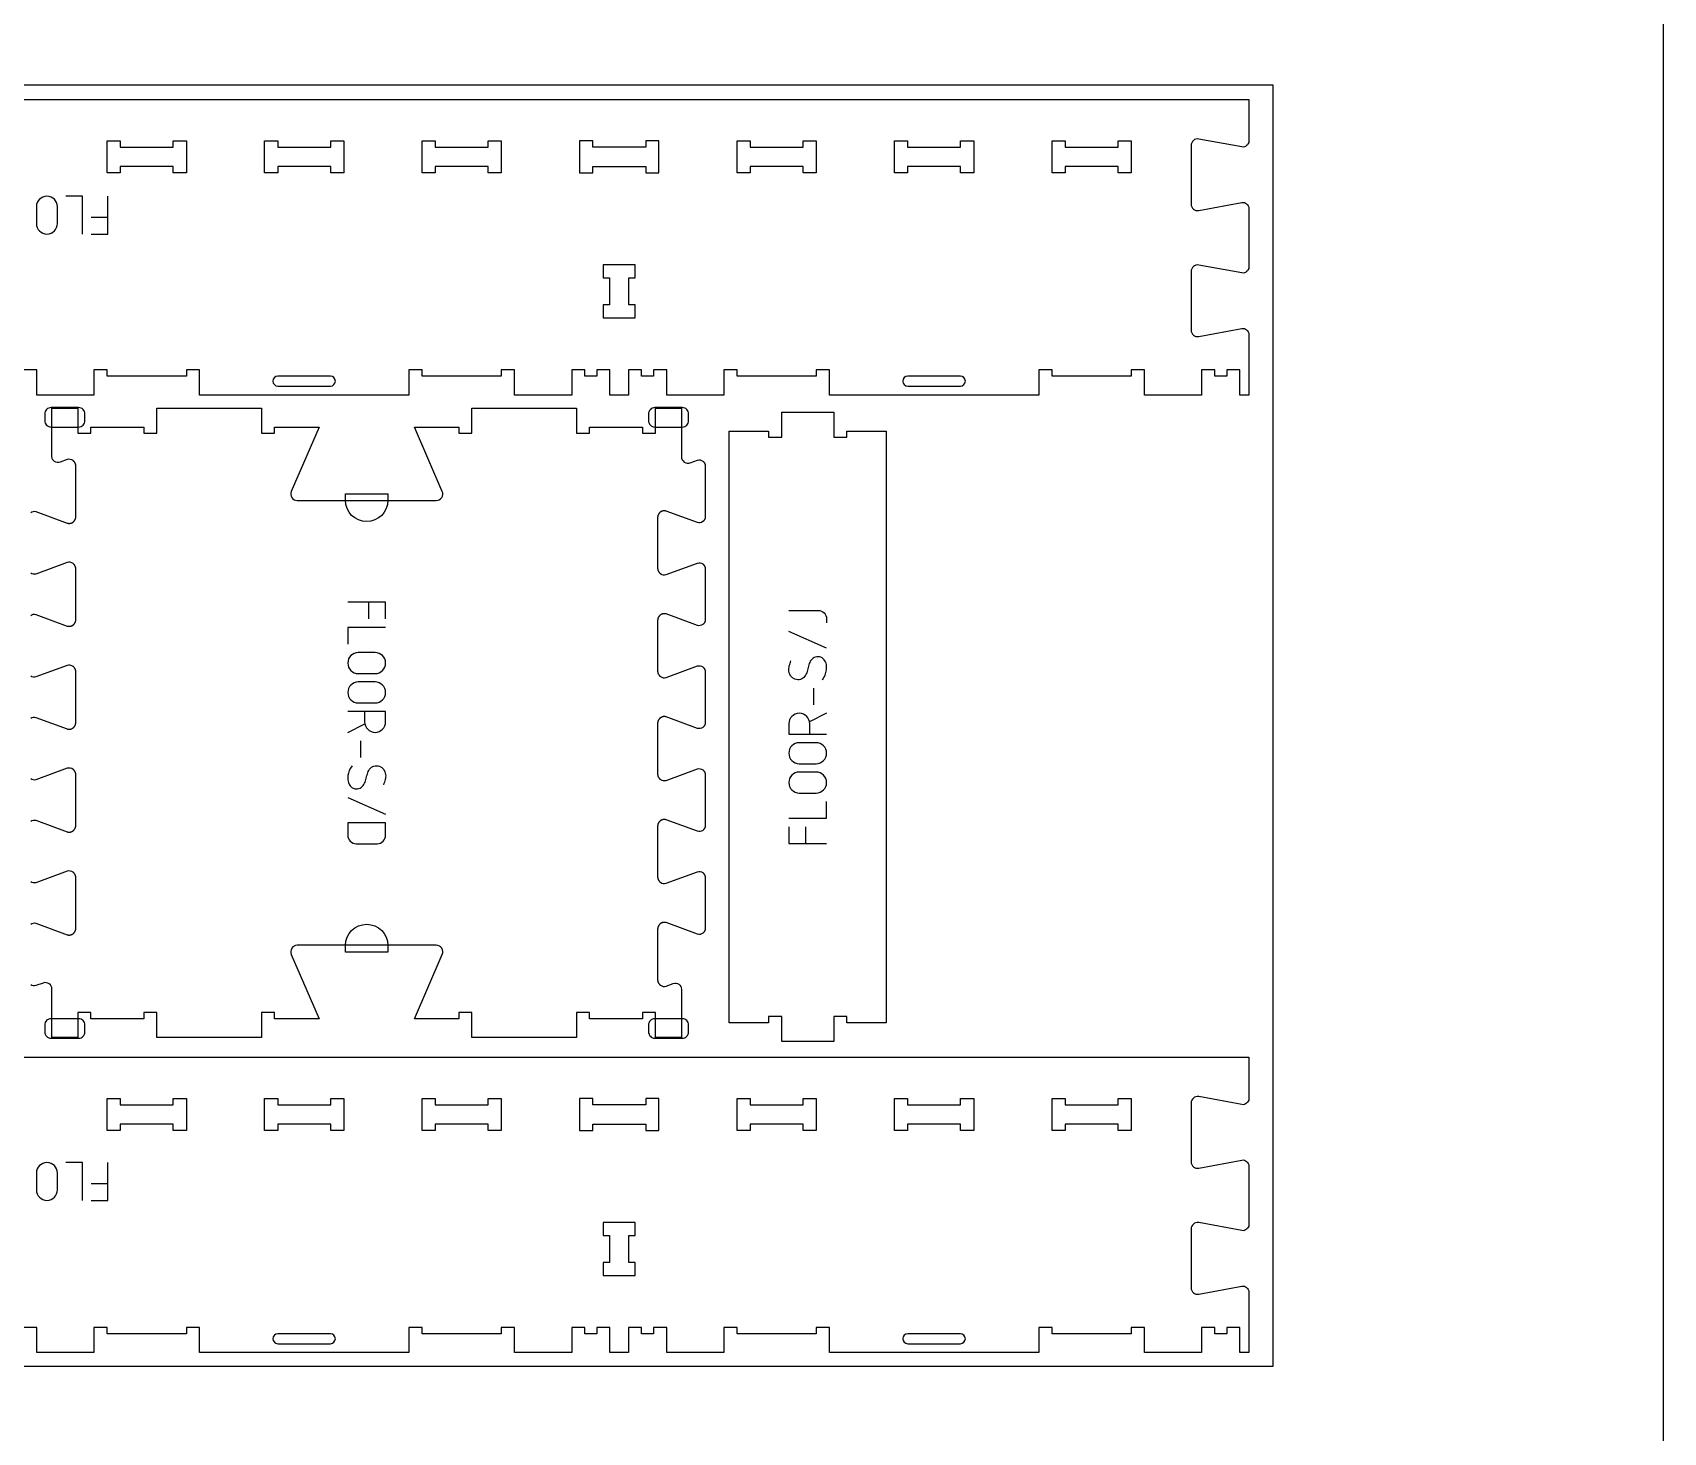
# Model space of a CAD drawing. Extents: x 0 to 12757, y 0 to 30003.
# Drawn here: x 1630 to 3183, y 9293 to 10626 of the extents above; entities that cross this region are included whole.
import ezdxf

# ---------------------------------------------------------------- set-up
doc = ezdxf.new("R2010")
doc.units = 0
for name, color, linetype in [('0_SHEET_SPRUCEPLY_2440X122', 1, 'CONTINUOUS'), ('1_ANYTOOL_1MMDEEP_LABELS_S', 2, 'CONTINUOUS'), ('3_ANYTOOL_CUTTHROUGH_INSID', 4, 'CONTINUOUS'), ('4_ANYTOOL_CUTTHROUGH_OUTSI', 5, 'CONTINUOUS'), ('5_ANYTOOL_HALF_MILL_9MM_IN', 70, 'CONTINUOUS'), ('DONOTCUT', 7, 'CONTINUOUS')]:
    doc.layers.add(name, color=color, linetype=linetype)

msp = doc.modelspace()

# ---------------------------------------------------------------- linework, layer by layer
at = {"layer": '0_SHEET_SPRUCEPLY_2440X122'}
msp.add_lwpolyline([(371.7, 10575.6), (371.7, 9355.6), (2811.7, 9355.6), (2811.7, 10575.6)], close=True, dxfattribs=at)
at = {"layer": '1_ANYTOOL_1MMDEEP_LABELS_S', "color": 2}
for points in [[(1653.8, 10459.8, 1), (1633.8, 10459.8), (1633.8, 10443.8, 1), (1653.8, 10443.8)], [(1940.4, 10035.2, 1), (1940.4, 10015.2), (1956.4, 10015.2, 1), (1956.4, 10035.2)], [(1940.4, 10007.2, 1), (1940.4, 9987.2), (1956.4, 9987.2, 1), (1956.4, 10007.2)], [(2376.4, 9929.4, 1), (2376.4, 9949.4), (2360.4, 9949.4, 1), (2360.4, 9929.4)], [(2376.4, 9901.4, 1), (2376.4, 9921.4), (2360.4, 9921.4, 1), (2360.4, 9901.4)], [(1966.4, 9861.2), (1966.4, 9873.2), (1930.4, 9873.2), (1930.4, 9861.2, 0.414214), (1938.4, 9853.2), (1958.4, 9853.2, 0.414214)], [(1653.8, 9539.5, 1), (1633.8, 9539.5), (1633.8, 9523.5, 1), (1653.8, 9523.5)]]:
    msp.add_lwpolyline(points, format="xyb", close=True, dxfattribs=at)
for points in [[(1677.8, 10433.8), (1677.8, 10469.8), (1661.8, 10469.8)], [(1685.8, 10433.8), (1701.8, 10433.8), (1701.8, 10469.8)], [(1685.8, 10449.8), (1701.8, 10449.8)], [(1966.4, 10067.2), (1966.4, 10083.2), (1930.4, 10083.2)], [(1950.4, 10067.2), (1950.4, 10083.2)], [(1966.4, 10059.2), (1930.4, 10059.2), (1930.4, 10043.2)], [(2386.4, 10039.4), (2350.4, 10055.4)], [(2374.4, 9985.4), (2374.4, 10001.4)], [(2386.4, 9977.4), (2370.2, 9969.3)], [(1930.4, 9959.2), (1946.5, 9967.3)], [(1942.4, 9951.2), (1942.4, 9935.2)], [(1930.4, 9897.2), (1966.4, 9881.2)], [(2350.4, 9877.4), (2386.4, 9877.4), (2386.4, 9893.4)], [(2350.4, 9869.4), (2350.4, 9853.4), (2386.4, 9853.4)], [(2366.4, 9869.4), (2366.4, 9853.4)], [(1677.8, 9513.5), (1677.8, 9549.5), (1661.8, 9549.5)], [(1685.8, 9513.5), (1701.8, 9513.5), (1701.8, 9549.5)], [(1685.8, 9529.5), (1701.8, 9529.5)]]:
    msp.add_lwpolyline(points, dxfattribs=at)
for points in [[(2350.4, 10075.4), (2378.4, 10075.4, -0.414214), (2386.4, 10067.4), (2386.4, 10063.4)], [(2382.4, 10009.4, 0.136555), (2386.3, 10018.7, 0.071716), (2386.2, 10023.8, 0.133522), (2384.1, 10028.4, 0.344001), (2374.7, 10030.5, 0.153745), (2370.9, 10027, 0.071568), (2369.1, 10022.3, -0.00912), (2367.8, 10017.2, -0.090615), (2365.7, 10012.6, -0.340346), (2356.3, 10009.8, -0.284273), (2350.4, 10017.5, -0.092596), (2350.9, 10022.5, -0.017533), (2352.4, 10027.4)], [(1946.4, 9979.2), (1946.4, 9969.2, 1), (1966.4, 9969.2), (1966.4, 9979.2), (1930.4, 9979.2)], [(2370.4, 9957.4), (2370.4, 9967.4, 1), (2350.4, 9967.4), (2350.4, 9957.4), (2386.4, 9957.4)], [(1934.4, 9927.2, 0.136555), (1930.5, 9918, 0.071716), (1930.6, 9912.8, 0.133522), (1932.7, 9908.2, 0.344001), (1942.1, 9906.2, 0.153745), (1945.8, 9909.6, 0.071568), (1947.7, 9914.4, -0.00912), (1949, 9919.5, -0.090615), (1951.1, 9924.1, -0.340346), (1960.5, 9926.9, -0.284273), (1966.4, 9919.2, -0.092596), (1965.9, 9914.2, -0.017533), (1964.4, 9909.2)]]:
    msp.add_lwpolyline(points, format="xyb", dxfattribs=at)
at = {"layer": '3_ANYTOOL_CUTTHROUGH_INSID', "color": 4}
for points in [[(1713.6, 10522.5), (1713.6, 10516.5), (1764.1, 10516.5), (1764.1, 10522.5), (1776.6, 10522.5), (1776.6, 10492), (1764.1, 10492), (1764.1, 10498), (1713.6, 10498), (1713.6, 10492), (1701.1, 10492), (1701.1, 10522.5)], [(1914.1, 10498), (1863.6, 10498), (1863.6, 10492), (1851.1, 10492), (1851.1, 10522.5), (1863.6, 10522.5), (1863.6, 10516.5), (1914.1, 10516.5), (1914.1, 10522.5), (1926.6, 10522.5), (1926.6, 10492), (1914.1, 10492)], [(2013.6, 10498), (2013.6, 10492), (2001.1, 10492), (2001.1, 10522.5), (2013.6, 10522.5), (2013.6, 10516.5), (2064.1, 10516.5), (2064.1, 10522.5), (2076.6, 10522.5), (2076.6, 10492), (2064.1, 10492), (2064.1, 10498)], [(2163.6, 10498), (2214.1, 10498), (2214.1, 10492), (2226.6, 10492), (2226.6, 10522.5), (2214.1, 10522.5), (2214.1, 10516.5), (2163.6, 10516.5), (2163.6, 10522.5), (2151.1, 10522.5), (2151.1, 10492), (2163.6, 10492)], [(2364.1, 10516.5), (2364.1, 10522.5), (2376.6, 10522.5), (2376.6, 10492), (2364.1, 10492), (2364.1, 10498), (2313.6, 10498), (2313.6, 10492), (2301.1, 10492), (2301.1, 10522.5), (2313.6, 10522.5), (2313.6, 10516.5)], [(2514.1, 10498), (2463.6, 10498), (2463.6, 10492), (2451.1, 10492), (2451.1, 10522.5), (2463.6, 10522.5), (2463.6, 10516.5), (2514.1, 10516.5), (2514.1, 10522.5), (2526.6, 10522.5), (2526.6, 10492), (2514.1, 10492)], [(2613.6, 10498), (2613.6, 10492), (2601.1, 10492), (2601.1, 10522.5), (2613.6, 10522.5), (2613.6, 10516.5), (2664.1, 10516.5), (2664.1, 10522.5), (2676.6, 10522.5), (2676.6, 10492), (2664.1, 10492), (2664.1, 10498)], [(2204.1, 10404.5), (2173.6, 10404.5), (2173.6, 10392), (2179.6, 10392), (2179.6, 10366.5), (2173.6, 10366.5), (2173.6, 10354), (2204.1, 10354), (2204.1, 10366.5), (2198.1, 10366.5), (2198.1, 10392), (2204.1, 10392)], [(1713.6, 9610.5), (1713.6, 9604.5), (1764.1, 9604.5), (1764.1, 9610.5), (1776.6, 9610.5), (1776.6, 9580), (1764.1, 9580), (1764.1, 9586), (1713.6, 9586), (1713.6, 9580), (1701.1, 9580), (1701.1, 9610.5)], [(1914.1, 9586), (1863.6, 9586), (1863.6, 9580), (1851.1, 9580), (1851.1, 9610.5), (1863.6, 9610.5), (1863.6, 9604.5), (1914.1, 9604.5), (1914.1, 9610.5), (1926.6, 9610.5), (1926.6, 9580), (1914.1, 9580)], [(2013.6, 9586), (2013.6, 9580), (2001.1, 9580), (2001.1, 9610.5), (2013.6, 9610.5), (2013.6, 9604.5), (2064.1, 9604.5), (2064.1, 9610.5), (2076.6, 9610.5), (2076.6, 9580), (2064.1, 9580), (2064.1, 9586)], [(2163.6, 9586), (2214.1, 9586), (2214.1, 9580), (2226.6, 9580), (2226.6, 9610.5), (2214.1, 9610.5), (2214.1, 9604.5), (2163.6, 9604.5), (2163.6, 9610.5), (2151.1, 9610.5), (2151.1, 9580), (2163.6, 9580)], [(2364.1, 9604.5), (2364.1, 9610.5), (2376.6, 9610.5), (2376.6, 9580), (2364.1, 9580), (2364.1, 9586), (2313.6, 9586), (2313.6, 9580), (2301.1, 9580), (2301.1, 9610.5), (2313.6, 9610.5), (2313.6, 9604.5)], [(2514.1, 9586), (2463.6, 9586), (2463.6, 9580), (2451.1, 9580), (2451.1, 9610.5), (2463.6, 9610.5), (2463.6, 9604.5), (2514.1, 9604.5), (2514.1, 9610.5), (2526.6, 9610.5), (2526.6, 9580), (2514.1, 9580)], [(2613.6, 9586), (2613.6, 9580), (2601.1, 9580), (2601.1, 9610.5), (2613.6, 9610.5), (2613.6, 9604.5), (2664.1, 9604.5), (2664.1, 9610.5), (2676.6, 9610.5), (2676.6, 9580), (2664.1, 9580), (2664.1, 9586)], [(2204.1, 9492.5), (2173.6, 9492.5), (2173.6, 9480), (2179.6, 9480), (2179.6, 9454.5), (2173.6, 9454.5), (2173.6, 9442), (2204.1, 9442), (2204.1, 9454.5), (2198.1, 9454.5), (2198.1, 9480), (2204.1, 9480)]]:
    msp.add_lwpolyline(points, close=True, dxfattribs=at)
for points in [[(1863.8, 10289), (1913.8, 10289, 1), (1913.8, 10298.5), (1863.8, 10298.5, 1)], [(2463.8, 10289), (2513.8, 10289, 1), (2513.8, 10298.5), (2463.8, 10298.5, 1)], [(1863.8, 9377), (1913.8, 9377, 1), (1913.8, 9386.5), (1863.8, 9386.5, 1)], [(2463.8, 9377), (2513.8, 9377, 1), (2513.8, 9386.5), (2463.8, 9386.5, 1)]]:
    msp.add_lwpolyline(points, format="xyb", close=True, dxfattribs=at)
at = {"layer": '4_ANYTOOL_CUTTHROUGH_OUTSI', "color": 5}
for points in [[(389.1, 10562), (2788.6, 10562), (2788.6, 10522.3), (2788.6, 10522.3, -0.220464), (2786.5, 10518, -0.220352), (2781.9, 10516.7), (2740.8, 10524.3), (2740.8, 10524.3), (2740.8, 10524.3, 0.463455), (2733.6, 10518.2), (2733.6, 10462.3, 0.463455), (2740.8, 10456.2), (2740.8, 10456.2), (2740.8, 10456.2), (2781.9, 10463.9), (2781.9, 10463.9, -0.220352), (2786.5, 10462.6, -0.220464), (2788.6, 10458.2), (2788.6, 10402.3, -0.220464), (2786.5, 10398, -0.220352), (2781.9, 10396.7), (2740.8, 10404.3), (2740.8, 10404.3), (2740.8, 10404.3, 0.463455), (2733.6, 10398.2), (2733.6, 10342.3, 0.463455), (2740.8, 10336.2), (2740.8, 10336.2), (2740.8, 10336.2), (2781.9, 10343.9), (2781.9, 10343.9, -0.220352), (2786.5, 10342.6, -0.220464), (2788.6, 10338.2), (2788.6, 10280.5), (2780.1, 10280.5), (2780.1, 10304.5), (2767.6, 10304.5), (2767.6, 10298.5), (2756.1, 10298.5), (2756.1, 10304.5), (2743.6, 10304.5), (2743.6, 10280.5), (2689.1, 10280.5), (2689.1, 10304.5), (2676.6, 10304.5), (2676.6, 10298.5), (2601.1, 10298.5), (2601.1, 10298.5), (2601.1, 10304.5), (2588.6, 10304.5), (2588.6, 10280.5), (2389.1, 10280.5), (2389.1, 10304.5), (2376.6, 10304.5), (2376.6, 10298.5), (2301.1, 10298.5), (2301.1, 10304.5), (2288.6, 10304.5), (2288.6, 10280.5), (2234.1, 10280.5), (2234.1, 10304.5), (2221.6, 10304.5), (2221.6, 10298.5), (2210.1, 10298.5), (2210.1, 10304.5), (2197.6, 10304.5), (2197.6, 10280.5), (2180.1, 10280.5), (2180.1, 10304.5), (2167.6, 10304.5), (2167.6, 10298.5), (2156.1, 10298.5), (2156.1, 10304.5), (2143.6, 10304.5), (2143.6, 10280.5), (2089.1, 10280.5), (2089.1, 10304.5), (2076.6, 10304.5), (2076.6, 10298.5), (2001.1, 10298.5), (2001.1, 10304.5), (1988.6, 10304.5), (1988.6, 10280.5), (1789.1, 10280.5), (1789.1, 10304.5), (1776.6, 10304.5), (1776.6, 10298.5), (1701.1, 10298.5), (1701.1, 10304.5), (1688.6, 10304.5), (1688.6, 10280.5), (1634.1, 10280.5), (1634.1, 10304.5), (1621.6, 10304.5)], [(1628.4, 10168.6, -0.236725), (1633.4, 10169.5), (1663.2, 10158.5), (1663.2, 10158.5), (1663.2, 10158.5), (1663.4, 10158.4), (1663.6, 10158.4), (1663.7, 10158.3), (1663.9, 10158.3), (1664.1, 10158.3), (1664.3, 10158.3), (1664.4, 10158.2), (1664.6, 10158.2), (1664.8, 10158.2), (1665, 10158.2), (1665.2, 10158.2), (1665.4, 10158.2), (1665.5, 10158.2), (1665.7, 10158.3), (1665.9, 10158.3), (1666.1, 10158.3), (1666.3, 10158.3), (1666.5, 10158.4), (1666.6, 10158.4), (1666.8, 10158.5), (1667, 10158.5), (1667.2, 10158.6), (1667.3, 10158.7), (1667.5, 10158.7), (1667.7, 10158.8), (1667.8, 10158.9), (1668, 10159), (1668.1, 10159.1), (1668.3, 10159.2), (1668.5, 10159.2), (1668.6, 10159.3), (1668.7, 10159.4), (1668.9, 10159.6), (1669, 10159.7), (1669.2, 10159.8), (1669.3, 10159.9), (1669.4, 10160), (1669.5, 10160.2), (1669.7, 10160.3), (1669.8, 10160.4), (1669.9, 10160.6), (1670, 10160.7), (1670.1, 10160.9), (1670.2, 10161), (1670.3, 10161.2), (1670.4, 10161.3), (1670.5, 10161.5), (1670.6, 10161.7), (1670.7, 10161.8), (1670.7, 10162), (1670.8, 10162.2), (1670.9, 10162.3), (1670.9, 10162.5), (1671, 10162.7), (1671.1, 10162.9), (1671.1, 10163), (1671.1, 10163.2), (1671.2, 10163.4), (1671.2, 10163.6), (1671.2, 10163.8), (1671.2, 10163.9), (1671.2, 10164.1), (1671.3, 10164.3), (1671.3, 10164.5), (1671.3, 10213), (1671.3, 10213.1), (1671.2, 10213.3), (1671.2, 10213.5), (1671.2, 10213.7), (1671.2, 10213.9), (1671.2, 10214), (1671.1, 10214.2), (1671.1, 10214.4), (1671.1, 10214.6), (1671, 10214.7), (1670.9, 10214.9), (1670.9, 10215.1), (1670.8, 10215.3), (1670.7, 10215.4), (1670.7, 10215.6), (1670.6, 10215.8), (1670.5, 10215.9), (1670.4, 10216.1), (1670.3, 10216.3), (1670.2, 10216.4), (1670.1, 10216.6), (1670, 10216.7), (1669.9, 10216.9), (1669.8, 10217), (1669.7, 10217.1), (1669.5, 10217.3), (1669.4, 10217.4), (1669.3, 10217.5), (1669.2, 10217.6), (1669, 10217.8), (1668.9, 10217.9), (1668.7, 10218, 0.237079), (1663.2, 10219), (1663.2, 10219), (1656.4, 10216.4), (1656.4, 10216.4, -0.522087), (1648.6, 10221.8), (1648.6, 10268), (1673.1, 10268), (1673.1, 10244), (1685.6, 10244), (1685.6, 10250), (1736.1, 10250), (1736.1, 10244), (1748.6, 10244), (1748.6, 10268), (1848.1, 10268), (1848.1, 10244), (1860.6, 10244), (1860.6, 10250), (1903, 10250), (1876.5, 10188.7), (1876.5, 10188.7, 0.539734), (1882.2, 10180), (2014.6, 10180, 0.539734), (2020.3, 10188.7), (1993.8, 10250), (2036.1, 10250), (2036.1, 10244), (2048.6, 10244), (2048.6, 10268), (2148.1, 10268), (2148.1, 10244), (2160.6, 10244), (2160.6, 10250), (2211.1, 10250), (2211.1, 10244), (2223.6, 10244), (2223.6, 10268), (2248.1, 10268), (2248.1, 10221.8), (2248.1, 10221.8, 0.522088), (2256.6, 10216), (2263.4, 10218.5, -0.236725), (2268.4, 10217.6), (2268.6, 10217.5), (2268.7, 10217.4), (2268.8, 10217.3), (2268.9, 10217.2), (2269.1, 10217), (2269.2, 10216.9), (2269.3, 10216.8), (2269.4, 10216.7), (2269.5, 10216.6), (2269.6, 10216.4), (2269.7, 10216.3), (2269.8, 10216.1), (2269.9, 10216), (2270, 10215.9), (2270.1, 10215.7), (2270.1, 10215.6), (2270.2, 10215.4), (2270.3, 10215.2), (2270.4, 10215.1), (2270.4, 10214.9), (2270.5, 10214.8), (2270.5, 10214.6), (2270.6, 10214.4), (2270.6, 10214.3), (2270.6, 10214.1), (2270.7, 10214), (2270.7, 10213.8), (2270.7, 10213.6), (2270.7, 10213.5), (2270.7, 10213.3), (2270.8, 10213.1), (2270.8, 10213), (2270.8, 10164.5), (2270.8, 10164.3), (2270.7, 10164.1), (2270.7, 10164), (2270.7, 10163.8), (2270.7, 10163.6), (2270.7, 10163.5), (2270.6, 10163.3), (2270.6, 10163.2), (2270.6, 10163), (2270.5, 10162.8), (2270.5, 10162.7), (2270.4, 10162.5), (2270.4, 10162.3), (2270.3, 10162.2), (2270.2, 10162), (2270.1, 10161.9), (2270.1, 10161.7), (2270, 10161.6), (2269.9, 10161.4), (2269.8, 10161.3), (2269.7, 10161.2), (2269.6, 10161), (2269.5, 10160.9), (2269.4, 10160.8), (2269.3, 10160.6), (2269.2, 10160.5), (2269.1, 10160.4), (2268.9, 10160.3), (2268.8, 10160.2), (2268.7, 10160.1), (2268.6, 10159.9), (2268.4, 10159.9, -0.236725), (2263.4, 10159), (2233.6, 10170), (2233.6, 10170), (2233.6, 10170), (2233.4, 10170), (2233.2, 10170), (2233.1, 10170.1), (2232.9, 10170.1), (2232.7, 10170.2), (2232.5, 10170.2), (2232.4, 10170.2), (2232.2, 10170.2), (2232, 10170.2), (2231.8, 10170.2), (2231.6, 10170.2), (2231.4, 10170.2), (2231.3, 10170.2), (2231.1, 10170.2), (2230.9, 10170.2), (2230.7, 10170.1), (2230.5, 10170.1), (2230.3, 10170.1), (2230.2, 10170), (2230, 10170), (2229.8, 10169.9), (2229.6, 10169.8), (2229.5, 10169.8), (2229.3, 10169.7), (2229.1, 10169.6), (2229, 10169.5), (2228.8, 10169.5), (2228.6, 10169.4), (2228.5, 10169.3), (2228.3, 10169.2), (2228.2, 10169.1), (2228.1, 10169), (2227.9, 10168.9), (2227.8, 10168.8), (2227.6, 10168.6), (2227.5, 10168.5), (2227.4, 10168.4), (2227.3, 10168.3), (2227.1, 10168.1), (2227, 10168), (2226.9, 10167.9), (2226.8, 10167.7), (2226.7, 10167.6), (2226.6, 10167.4), (2226.5, 10167.3), (2226.4, 10167.1), (2226.3, 10166.9), (2226.2, 10166.8), (2226.1, 10166.6), (2226, 10166.4), (2226, 10166.3), (2225.9, 10166.1), (2225.8, 10165.9), (2225.8, 10165.7), (2225.7, 10165.6), (2225.7, 10165.4), (2225.7, 10165.2), (2225.6, 10165), (2225.6, 10164.9), (2225.6, 10164.7), (2225.6, 10164.5), (2225.5, 10164.3), (2225.5, 10164.1), (2225.5, 10164), (2225.5, 10115.5), (2225.5, 10115.3), (2225.5, 10115.1), (2225.6, 10114.9), (2225.6, 10114.8), (2225.6, 10114.6), (2225.6, 10114.4), (2225.7, 10114.2), (2225.7, 10114), (2225.7, 10113.9), (2225.8, 10113.7), (2225.8, 10113.5), (2225.9, 10113.3), (2226, 10113.2), (2226, 10113), (2226.1, 10112.8), (2226.2, 10112.7), (2226.3, 10112.5), (2226.4, 10112.3), (2226.5, 10112.2), (2226.6, 10112), (2226.7, 10111.9), (2226.8, 10111.7), (2226.9, 10111.6), (2227, 10111.4), (2227.1, 10111.3), (2227.3, 10111.2), (2227.4, 10111), (2227.5, 10110.9), (2227.6, 10110.8), (2227.8, 10110.7), (2227.9, 10110.6), (2228.1, 10110.4, 0.237079), (2233.6, 10109.5), (2233.6, 10109.5), (2263.4, 10120.5), (2263.4, 10120.5, -0.236725), (2268.4, 10119.6), (2268.6, 10119.5), (2268.7, 10119.4), (2268.8, 10119.3), (2268.9, 10119.2), (2269.1, 10119), (2269.2, 10118.9), (2269.3, 10118.8), (2269.4, 10118.7), (2269.5, 10118.6), (2269.6, 10118.4), (2269.7, 10118.3), (2269.8, 10118.1), (2269.9, 10118), (2270, 10117.9), (2270.1, 10117.7), (2270.1, 10117.6), (2270.2, 10117.4), (2270.3, 10117.2), (2270.4, 10117.1), (2270.4, 10116.9), (2270.5, 10116.8), (2270.5, 10116.6), (2270.6, 10116.4), (2270.6, 10116.3), (2270.6, 10116.1), (2270.7, 10116), (2270.7, 10115.8), (2270.7, 10115.6), (2270.7, 10115.5), (2270.7, 10115.3), (2270.8, 10115.1), (2270.8, 10115), (2270.8, 10066.5), (2270.8, 10066.3), (2270.7, 10066.1), (2270.7, 10066), (2270.7, 10065.8), (2270.7, 10065.6), (2270.7, 10065.5), (2270.6, 10065.3), (2270.6, 10065.2), (2270.6, 10065), (2270.5, 10064.8), (2270.5, 10064.7), (2270.4, 10064.5), (2270.4, 10064.3), (2270.3, 10064.2), (2270.2, 10064), (2270.1, 10063.9), (2270.1, 10063.7), (2270, 10063.6), (2269.9, 10063.4), (2269.8, 10063.3), (2269.7, 10063.2), (2269.6, 10063), (2269.5, 10062.9), (2269.4, 10062.8), (2269.3, 10062.6), (2269.2, 10062.5), (2269.1, 10062.4), (2268.9, 10062.3), (2268.8, 10062.2), (2268.7, 10062.1), (2268.6, 10061.9), (2268.4, 10061.9, -0.236725), (2263.4, 10061), (2233.6, 10072), (2233.6, 10072), (2233.6, 10072), (2233.4, 10072), (2233.2, 10072), (2233.1, 10072.1), (2232.9, 10072.1), (2232.7, 10072.2), (2232.5, 10072.2), (2232.4, 10072.2), (2232.2, 10072.2), (2232, 10072.2), (2231.8, 10072.2), (2231.6, 10072.2), (2231.4, 10072.2), (2231.3, 10072.2), (2231.1, 10072.2), (2230.9, 10072.2), (2230.7, 10072.1), (2230.5, 10072.1), (2230.3, 10072.1), (2230.2, 10072), (2230, 10072), (2229.8, 10071.9), (2229.6, 10071.8), (2229.5, 10071.8), (2229.3, 10071.7), (2229.1, 10071.6), (2229, 10071.5), (2228.8, 10071.5), (2228.6, 10071.4), (2228.5, 10071.3), (2228.3, 10071.2), (2228.2, 10071.1), (2228.1, 10071), (2227.9, 10070.9), (2227.8, 10070.8), (2227.6, 10070.6), (2227.5, 10070.5), (2227.4, 10070.4), (2227.3, 10070.3), (2227.1, 10070.1), (2227, 10070), (2226.9, 10069.9), (2226.8, 10069.7), (2226.7, 10069.6), (2226.6, 10069.4), (2226.5, 10069.3), (2226.4, 10069.1), (2226.3, 10068.9), (2226.2, 10068.8), (2226.1, 10068.6), (2226, 10068.4), (2226, 10068.3), (2225.9, 10068.1), (2225.8, 10067.9), (2225.8, 10067.7), (2225.7, 10067.6), (2225.7, 10067.4), (2225.7, 10067.2), (2225.6, 10067), (2225.6, 10066.9), (2225.6, 10066.7), (2225.6, 10066.5), (2225.5, 10066.3), (2225.5, 10066.1), (2225.5, 10066), (2225.5, 10017.5), (2225.5, 10017.3), (2225.5, 10017.1), (2225.6, 10016.9), (2225.6, 10016.8), (2225.6, 10016.6), (2225.6, 10016.4), (2225.7, 10016.2), (2225.7, 10016), (2225.7, 10015.9), (2225.8, 10015.7), (2225.8, 10015.5), (2225.9, 10015.3), (2226, 10015.2), (2226, 10015), (2226.1, 10014.8), (2226.2, 10014.7), (2226.3, 10014.5), (2226.4, 10014.3), (2226.5, 10014.2), (2226.6, 10014), (2226.7, 10013.9), (2226.8, 10013.7), (2226.9, 10013.6), (2227, 10013.4), (2227.1, 10013.3), (2227.3, 10013.2), (2227.4, 10013), (2227.5, 10012.9), (2227.6, 10012.8), (2227.8, 10012.7), (2227.9, 10012.6), (2228.1, 10012.4, 0.237079), (2233.6, 10011.5), (2233.6, 10011.5), (2263.4, 10022.5), (2263.4, 10022.5, -0.236725), (2268.4, 10021.6), (2268.6, 10021.5), (2268.7, 10021.4), (2268.8, 10021.3), (2268.9, 10021.2), (2269.1, 10021), (2269.2, 10020.9), (2269.3, 10020.8), (2269.4, 10020.7), (2269.5, 10020.6), (2269.6, 10020.4), (2269.7, 10020.3), (2269.8, 10020.1), (2269.9, 10020), (2270, 10019.9), (2270.1, 10019.7), (2270.1, 10019.6), (2270.2, 10019.4), (2270.3, 10019.2), (2270.4, 10019.1), (2270.4, 10018.9), (2270.5, 10018.8), (2270.5, 10018.6), (2270.6, 10018.4), (2270.6, 10018.3), (2270.6, 10018.1), (2270.7, 10018), (2270.7, 10017.8), (2270.7, 10017.6), (2270.7, 10017.5), (2270.7, 10017.3), (2270.8, 10017.1), (2270.8, 10017), (2270.8, 9968.5), (2270.8, 9968.3), (2270.7, 9968.1), (2270.7, 9968), (2270.7, 9967.8), (2270.7, 9967.6), (2270.7, 9967.5), (2270.6, 9967.3), (2270.6, 9967.2), (2270.6, 9967), (2270.5, 9966.8), (2270.5, 9966.7), (2270.4, 9966.5), (2270.4, 9966.3), (2270.3, 9966.2), (2270.2, 9966), (2270.1, 9965.9), (2270.1, 9965.7), (2270, 9965.6), (2269.9, 9965.4), (2269.8, 9965.3), (2269.7, 9965.2), (2269.6, 9965), (2269.5, 9964.9), (2269.4, 9964.8), (2269.3, 9964.6), (2269.2, 9964.5), (2269.1, 9964.4), (2268.9, 9964.3), (2268.8, 9964.2), (2268.7, 9964.1), (2268.6, 9963.9), (2268.4, 9963.9, -0.236725), (2263.4, 9963), (2233.6, 9974), (2233.6, 9974), (2233.6, 9974), (2233.4, 9974), (2233.2, 9974), (2233.1, 9974.1), (2232.9, 9974.1), (2232.7, 9974.2), (2232.5, 9974.2), (2232.4, 9974.2), (2232.2, 9974.2), (2232, 9974.2), (2231.8, 9974.2), (2231.6, 9974.2), (2231.4, 9974.2), (2231.3, 9974.2), (2231.1, 9974.2), (2230.9, 9974.2), (2230.7, 9974.1), (2230.5, 9974.1), (2230.3, 9974.1), (2230.2, 9974), (2230, 9974), (2229.8, 9973.9), (2229.6, 9973.8), (2229.5, 9973.8), (2229.3, 9973.7), (2229.1, 9973.6), (2229, 9973.5), (2228.8, 9973.5), (2228.6, 9973.4), (2228.5, 9973.3), (2228.3, 9973.2), (2228.2, 9973.1), (2228.1, 9973), (2227.9, 9972.9), (2227.8, 9972.8), (2227.6, 9972.6), (2227.5, 9972.5), (2227.4, 9972.4), (2227.3, 9972.3), (2227.1, 9972.1), (2227, 9972), (2226.9, 9971.9), (2226.8, 9971.7), (2226.7, 9971.6), (2226.6, 9971.4), (2226.5, 9971.3), (2226.4, 9971.1), (2226.3, 9970.9), (2226.2, 9970.8), (2226.1, 9970.6), (2226, 9970.4), (2226, 9970.3), (2225.9, 9970.1), (2225.8, 9969.9), (2225.8, 9969.7), (2225.7, 9969.6), (2225.7, 9969.4), (2225.7, 9969.2), (2225.6, 9969), (2225.6, 9968.9), (2225.6, 9968.7), (2225.6, 9968.5), (2225.5, 9968.3), (2225.5, 9968.1), (2225.5, 9968), (2225.5, 9919.5), (2225.5, 9919.3), (2225.5, 9919.1), (2225.6, 9918.9), (2225.6, 9918.8), (2225.6, 9918.6), (2225.6, 9918.4), (2225.7, 9918.2), (2225.7, 9918), (2225.7, 9917.9), (2225.8, 9917.7), (2225.8, 9917.5), (2225.9, 9917.3), (2226, 9917.2), (2226, 9917), (2226.1, 9916.8), (2226.2, 9916.7), (2226.3, 9916.5), (2226.4, 9916.3), (2226.5, 9916.2), (2226.6, 9916), (2226.7, 9915.9), (2226.8, 9915.7), (2226.9, 9915.6), (2227, 9915.4), (2227.1, 9915.3), (2227.3, 9915.2), (2227.4, 9915), (2227.5, 9914.9), (2227.6, 9914.8), (2227.8, 9914.7), (2227.9, 9914.6), (2228.1, 9914.4, 0.237079), (2233.6, 9913.5), (2233.6, 9913.5), (2263.4, 9924.5), (2263.4, 9924.5, -0.236725), (2268.4, 9923.6), (2268.6, 9923.5), (2268.7, 9923.4), (2268.8, 9923.3), (2268.9, 9923.2), (2269.1, 9923), (2269.2, 9922.9), (2269.3, 9922.8), (2269.4, 9922.7), (2269.5, 9922.6), (2269.6, 9922.4), (2269.7, 9922.3), (2269.8, 9922.1), (2269.9, 9922), (2270, 9921.9), (2270.1, 9921.7), (2270.1, 9921.6), (2270.2, 9921.4), (2270.3, 9921.2), (2270.4, 9921.1), (2270.4, 9920.9), (2270.5, 9920.8), (2270.5, 9920.6), (2270.6, 9920.4), (2270.6, 9920.3), (2270.6, 9920.1), (2270.7, 9920), (2270.7, 9919.8), (2270.7, 9919.6), (2270.7, 9919.5), (2270.7, 9919.3), (2270.8, 9919.1), (2270.8, 9919), (2270.8, 9870.5), (2270.8, 9870.3), (2270.7, 9870.1), (2270.7, 9870), (2270.7, 9869.8), (2270.7, 9869.6), (2270.7, 9869.5), (2270.6, 9869.3), (2270.6, 9869.2), (2270.6, 9869), (2270.5, 9868.8), (2270.5, 9868.7), (2270.4, 9868.5), (2270.4, 9868.3), (2270.3, 9868.2), (2270.2, 9868), (2270.1, 9867.9), (2270.1, 9867.7), (2270, 9867.6), (2269.9, 9867.4), (2269.8, 9867.3), (2269.7, 9867.2), (2269.6, 9867), (2269.5, 9866.9), (2269.4, 9866.8), (2269.3, 9866.6), (2269.2, 9866.5), (2269.1, 9866.4), (2268.9, 9866.3), (2268.8, 9866.2), (2268.7, 9866.1), (2268.6, 9865.9), (2268.4, 9865.9, -0.236725), (2263.4, 9865), (2233.6, 9876), (2233.6, 9876), (2233.6, 9876), (2233.4, 9876), (2233.2, 9876), (2233.1, 9876.1), (2232.9, 9876.1), (2232.7, 9876.2), (2232.5, 9876.2), (2232.4, 9876.2), (2232.2, 9876.2), (2232, 9876.2), (2231.8, 9876.2), (2231.6, 9876.2), (2231.4, 9876.2), (2231.3, 9876.2), (2231.1, 9876.2), (2230.9, 9876.2), (2230.7, 9876.1), (2230.5, 9876.1), (2230.3, 9876.1), (2230.2, 9876), (2230, 9876), (2229.8, 9875.9), (2229.6, 9875.8), (2229.5, 9875.8), (2229.3, 9875.7), (2229.1, 9875.6), (2229, 9875.5), (2228.8, 9875.5), (2228.6, 9875.4), (2228.5, 9875.3), (2228.3, 9875.2), (2228.2, 9875.1), (2228.1, 9875), (2227.9, 9874.9), (2227.8, 9874.8), (2227.6, 9874.6), (2227.5, 9874.5), (2227.4, 9874.4), (2227.3, 9874.3), (2227.1, 9874.1), (2227, 9874), (2226.9, 9873.9), (2226.8, 9873.7), (2226.7, 9873.6), (2226.6, 9873.4), (2226.5, 9873.3), (2226.4, 9873.1), (2226.3, 9872.9), (2226.2, 9872.8), (2226.1, 9872.6), (2226, 9872.4), (2226, 9872.3), (2225.9, 9872.1), (2225.8, 9871.9), (2225.8, 9871.7), (2225.7, 9871.6), (2225.7, 9871.4), (2225.7, 9871.2), (2225.6, 9871), (2225.6, 9870.9), (2225.6, 9870.7), (2225.6, 9870.5), (2225.5, 9870.3), (2225.5, 9870.1), (2225.5, 9870), (2225.5, 9821.5), (2225.5, 9821.3), (2225.5, 9821.1), (2225.6, 9820.9), (2225.6, 9820.8), (2225.6, 9820.6), (2225.6, 9820.4), (2225.7, 9820.2), (2225.7, 9820), (2225.7, 9819.9), (2225.8, 9819.7), (2225.8, 9819.5), (2225.9, 9819.3), (2226, 9819.2), (2226, 9819), (2226.1, 9818.8), (2226.2, 9818.7), (2226.3, 9818.5), (2226.4, 9818.3), (2226.5, 9818.2), (2226.6, 9818), (2226.7, 9817.9), (2226.8, 9817.7), (2226.9, 9817.6), (2227, 9817.4), (2227.1, 9817.3), (2227.3, 9817.2), (2227.4, 9817), (2227.5, 9816.9), (2227.6, 9816.8), (2227.8, 9816.7), (2227.9, 9816.6), (2228.1, 9816.4, 0.237079), (2233.6, 9815.5), (2233.6, 9815.5), (2263.4, 9826.5), (2263.4, 9826.5, -0.236725), (2268.4, 9825.6), (2268.6, 9825.5), (2268.7, 9825.4), (2268.8, 9825.3), (2268.9, 9825.2), (2269.1, 9825), (2269.2, 9824.9), (2269.3, 9824.8), (2269.4, 9824.7), (2269.5, 9824.6), (2269.6, 9824.4), (2269.7, 9824.3), (2269.8, 9824.1), (2269.9, 9824), (2270, 9823.9), (2270.1, 9823.7), (2270.1, 9823.6), (2270.2, 9823.4), (2270.3, 9823.2), (2270.4, 9823.1), (2270.4, 9822.9), (2270.5, 9822.8), (2270.5, 9822.6), (2270.6, 9822.4), (2270.6, 9822.3), (2270.6, 9822.1), (2270.7, 9822), (2270.7, 9821.8), (2270.7, 9821.6), (2270.7, 9821.5), (2270.7, 9821.3), (2270.8, 9821.1), (2270.8, 9821), (2270.8, 9772.5), (2270.8, 9772.3), (2270.7, 9772.1), (2270.7, 9772), (2270.7, 9771.8), (2270.7, 9771.6), (2270.7, 9771.5), (2270.6, 9771.3), (2270.6, 9771.2), (2270.6, 9771), (2270.5, 9770.8), (2270.5, 9770.7), (2270.4, 9770.5), (2270.4, 9770.3), (2270.3, 9770.2), (2270.2, 9770), (2270.1, 9769.9), (2270.1, 9769.7), (2270, 9769.6), (2269.9, 9769.4), (2269.8, 9769.3), (2269.7, 9769.2), (2269.6, 9769), (2269.5, 9768.9), (2269.4, 9768.8), (2269.3, 9768.6), (2269.2, 9768.5), (2269.1, 9768.4), (2268.9, 9768.3), (2268.8, 9768.2), (2268.7, 9768.1), (2268.6, 9767.9), (2268.4, 9767.9, -0.236725), (2263.4, 9767), (2233.6, 9778), (2233.6, 9778), (2233.6, 9778), (2233.4, 9778), (2233.2, 9778), (2233.1, 9778.1), (2232.9, 9778.1), (2232.7, 9778.2), (2232.5, 9778.2), (2232.4, 9778.2), (2232.2, 9778.2), (2232, 9778.2), (2231.8, 9778.2), (2231.6, 9778.2), (2231.4, 9778.2), (2231.3, 9778.2), (2231.1, 9778.2), (2230.9, 9778.2), (2230.7, 9778.1), (2230.5, 9778.1), (2230.3, 9778.1), (2230.2, 9778), (2230, 9778), (2229.8, 9777.9), (2229.6, 9777.8), (2229.5, 9777.8), (2229.3, 9777.7), (2229.1, 9777.6), (2229, 9777.5), (2228.8, 9777.5), (2228.6, 9777.4), (2228.5, 9777.3), (2228.3, 9777.2), (2228.2, 9777.1), (2228.1, 9777), (2227.9, 9776.9), (2227.8, 9776.8), (2227.6, 9776.6), (2227.5, 9776.5), (2227.4, 9776.4), (2227.3, 9776.3), (2227.1, 9776.1), (2227, 9776), (2226.9, 9775.9), (2226.8, 9775.7), (2226.7, 9775.6), (2226.6, 9775.4), (2226.5, 9775.3), (2226.4, 9775.1), (2226.3, 9774.9), (2226.2, 9774.8), (2226.1, 9774.6), (2226, 9774.4), (2226, 9774.3), (2225.9, 9774.1), (2225.8, 9773.9), (2225.8, 9773.7), (2225.7, 9773.6), (2225.7, 9773.4), (2225.7, 9773.2), (2225.6, 9773), (2225.6, 9772.9), (2225.6, 9772.7), (2225.6, 9772.5), (2225.5, 9772.3), (2225.5, 9772.1), (2225.5, 9772), (2225.5, 9723.5), (2225.5, 9723.3), (2225.5, 9723.1), (2225.6, 9722.9), (2225.6, 9722.8), (2225.6, 9722.6), (2225.6, 9722.4), (2225.7, 9722.2), (2225.7, 9722), (2225.7, 9721.9), (2225.8, 9721.7), (2225.8, 9721.5), (2225.9, 9721.3), (2226, 9721.2), (2226, 9721), (2226.1, 9720.8), (2226.2, 9720.7), (2226.3, 9720.5), (2226.4, 9720.3), (2226.5, 9720.2), (2226.6, 9720), (2226.7, 9719.9), (2226.8, 9719.7), (2226.9, 9719.6), (2227, 9719.4), (2227.1, 9719.3), (2227.3, 9719.2), (2227.4, 9719), (2227.5, 9718.9), (2227.6, 9718.8), (2227.8, 9718.7), (2227.9, 9718.6), (2228.1, 9718.4, 0.237079), (2233.6, 9717.5), (2233.6, 9717.5), (2240.4, 9720), (2240.4, 9720, -0.522087), (2248.1, 9714.6), (2248.1, 9668.5), (2223.6, 9668.5), (2223.6, 9692.5), (2211.1, 9692.5), (2211.1, 9686.5), (2160.6, 9686.5), (2160.6, 9692.5), (2148.1, 9692.5), (2148.1, 9668.5), (2048.6, 9668.5), (2048.6, 9692.5), (2036.1, 9692.5), (2036.1, 9686.5), (1993.8, 9686.5), (2020.3, 9747.7), (2020.3, 9747.7, 0.539734), (2014.6, 9756.5), (1882.2, 9756.5, 0.539734), (1876.5, 9747.7), (1903, 9686.5), (1860.6, 9686.5), (1860.6, 9692.5), (1848.1, 9692.5), (1848.1, 9668.5), (1748.6, 9668.5), (1748.6, 9692.5), (1736.1, 9692.5), (1736.1, 9686.5), (1685.6, 9686.5), (1685.6, 9692.5), (1673.1, 9692.5), (1673.1, 9668.5), (1648.6, 9668.5), (1648.6, 9714.6), (1648.6, 9714.6, 0.522088), (1640.2, 9720.5), (1633.4, 9718, -0.236725), (1628.4, 9718.9)], [(1628.4, 10070.6, -0.236725), (1633.4, 10071.5), (1663.2, 10060.5), (1663.2, 10060.5), (1663.2, 10060.5), (1663.4, 10060.4), (1663.6, 10060.4), (1663.7, 10060.3), (1663.9, 10060.3), (1664.1, 10060.3), (1664.3, 10060.3), (1664.4, 10060.2), (1664.6, 10060.2), (1664.8, 10060.2), (1665, 10060.2), (1665.2, 10060.2), (1665.4, 10060.2), (1665.5, 10060.2), (1665.7, 10060.3), (1665.9, 10060.3), (1666.1, 10060.3), (1666.3, 10060.3), (1666.5, 10060.4), (1666.6, 10060.4), (1666.8, 10060.5), (1667, 10060.5), (1667.2, 10060.6), (1667.3, 10060.7), (1667.5, 10060.7), (1667.7, 10060.8), (1667.8, 10060.9), (1668, 10061), (1668.1, 10061.1), (1668.3, 10061.2), (1668.5, 10061.2), (1668.6, 10061.3), (1668.7, 10061.4), (1668.9, 10061.6), (1669, 10061.7), (1669.2, 10061.8), (1669.3, 10061.9), (1669.4, 10062), (1669.5, 10062.2), (1669.7, 10062.3), (1669.8, 10062.4), (1669.9, 10062.6), (1670, 10062.7), (1670.1, 10062.9), (1670.2, 10063), (1670.3, 10063.2), (1670.4, 10063.3), (1670.5, 10063.5), (1670.6, 10063.7), (1670.7, 10063.8), (1670.7, 10064), (1670.8, 10064.2), (1670.9, 10064.3), (1670.9, 10064.5), (1671, 10064.7), (1671.1, 10064.9), (1671.1, 10065), (1671.1, 10065.2), (1671.2, 10065.4), (1671.2, 10065.6), (1671.2, 10065.8), (1671.2, 10065.9), (1671.2, 10066.1), (1671.3, 10066.3), (1671.3, 10066.5), (1671.3, 10115), (1671.3, 10115.1), (1671.2, 10115.3), (1671.2, 10115.5), (1671.2, 10115.7), (1671.2, 10115.9), (1671.2, 10116), (1671.1, 10116.2), (1671.1, 10116.4), (1671.1, 10116.6), (1671, 10116.7), (1670.9, 10116.9), (1670.9, 10117.1), (1670.8, 10117.3), (1670.7, 10117.4), (1670.7, 10117.6), (1670.6, 10117.8), (1670.5, 10117.9), (1670.4, 10118.1), (1670.3, 10118.3), (1670.2, 10118.4), (1670.1, 10118.6), (1670, 10118.7), (1669.9, 10118.9), (1669.8, 10119), (1669.7, 10119.1), (1669.5, 10119.3), (1669.4, 10119.4), (1669.3, 10119.5), (1669.2, 10119.6), (1669, 10119.8), (1668.9, 10119.9), (1668.7, 10120, 0.237079), (1663.2, 10121), (1663.2, 10121), (1633.4, 10110), (1633.4, 10110, -0.236725), (1628.4, 10110.9)], [(1628.4, 9972.6, -0.236725), (1633.4, 9973.5), (1663.2, 9962.5), (1663.2, 9962.5), (1663.2, 9962.5), (1663.4, 9962.4), (1663.6, 9962.4), (1663.7, 9962.3), (1663.9, 9962.3), (1664.1, 9962.3), (1664.3, 9962.3), (1664.4, 9962.2), (1664.6, 9962.2), (1664.8, 9962.2), (1665, 9962.2), (1665.2, 9962.2), (1665.4, 9962.2), (1665.5, 9962.2), (1665.7, 9962.3), (1665.9, 9962.3), (1666.1, 9962.3), (1666.3, 9962.3), (1666.5, 9962.4), (1666.6, 9962.4), (1666.8, 9962.5), (1667, 9962.5), (1667.2, 9962.6), (1667.3, 9962.7), (1667.5, 9962.7), (1667.7, 9962.8), (1667.8, 9962.9), (1668, 9963), (1668.1, 9963.1), (1668.3, 9963.2), (1668.5, 9963.2), (1668.6, 9963.3), (1668.7, 9963.4), (1668.9, 9963.6), (1669, 9963.7), (1669.2, 9963.8), (1669.3, 9963.9), (1669.4, 9964), (1669.5, 9964.2), (1669.7, 9964.3), (1669.8, 9964.4), (1669.9, 9964.6), (1670, 9964.7), (1670.1, 9964.9), (1670.2, 9965), (1670.3, 9965.2), (1670.4, 9965.3), (1670.5, 9965.5), (1670.6, 9965.7), (1670.7, 9965.8), (1670.7, 9966), (1670.8, 9966.2), (1670.9, 9966.3), (1670.9, 9966.5), (1671, 9966.7), (1671.1, 9966.9), (1671.1, 9967), (1671.1, 9967.2), (1671.2, 9967.4), (1671.2, 9967.6), (1671.2, 9967.8), (1671.2, 9967.9), (1671.2, 9968.1), (1671.3, 9968.3), (1671.3, 9968.5), (1671.3, 10017), (1671.3, 10017.1), (1671.2, 10017.3), (1671.2, 10017.5), (1671.2, 10017.7), (1671.2, 10017.9), (1671.2, 10018), (1671.1, 10018.2), (1671.1, 10018.4), (1671.1, 10018.6), (1671, 10018.7), (1670.9, 10018.9), (1670.9, 10019.1), (1670.8, 10019.3), (1670.7, 10019.4), (1670.7, 10019.6), (1670.6, 10019.8), (1670.5, 10019.9), (1670.4, 10020.1), (1670.3, 10020.3), (1670.2, 10020.4), (1670.1, 10020.6), (1670, 10020.7), (1669.9, 10020.9), (1669.8, 10021), (1669.7, 10021.1), (1669.5, 10021.3), (1669.4, 10021.4), (1669.3, 10021.5), (1669.2, 10021.6), (1669, 10021.8), (1668.9, 10021.9), (1668.7, 10022, 0.237079), (1663.2, 10023), (1663.2, 10023), (1633.4, 10012), (1633.4, 10012, -0.236725), (1628.4, 10012.9)], [(1628.4, 9874.6, -0.236725), (1633.4, 9875.5), (1663.2, 9864.5), (1663.2, 9864.5), (1663.2, 9864.5), (1663.4, 9864.4), (1663.6, 9864.4), (1663.7, 9864.3), (1663.9, 9864.3), (1664.1, 9864.3), (1664.3, 9864.3), (1664.4, 9864.2), (1664.6, 9864.2), (1664.8, 9864.2), (1665, 9864.2), (1665.2, 9864.2), (1665.4, 9864.2), (1665.5, 9864.2), (1665.7, 9864.3), (1665.9, 9864.3), (1666.1, 9864.3), (1666.3, 9864.3), (1666.5, 9864.4), (1666.6, 9864.4), (1666.8, 9864.5), (1667, 9864.5), (1667.2, 9864.6), (1667.3, 9864.7), (1667.5, 9864.7), (1667.7, 9864.8), (1667.8, 9864.9), (1668, 9865), (1668.1, 9865.1), (1668.3, 9865.2), (1668.5, 9865.2), (1668.6, 9865.3), (1668.7, 9865.4), (1668.9, 9865.6), (1669, 9865.7), (1669.2, 9865.8), (1669.3, 9865.9), (1669.4, 9866), (1669.5, 9866.2), (1669.7, 9866.3), (1669.8, 9866.4), (1669.9, 9866.6), (1670, 9866.7), (1670.1, 9866.9), (1670.2, 9867), (1670.3, 9867.2), (1670.4, 9867.3), (1670.5, 9867.5), (1670.6, 9867.7), (1670.7, 9867.8), (1670.7, 9868), (1670.8, 9868.2), (1670.9, 9868.3), (1670.9, 9868.5), (1671, 9868.7), (1671.1, 9868.9), (1671.1, 9869), (1671.1, 9869.2), (1671.2, 9869.4), (1671.2, 9869.6), (1671.2, 9869.8), (1671.2, 9869.9), (1671.2, 9870.1), (1671.3, 9870.3), (1671.3, 9870.5), (1671.3, 9919), (1671.3, 9919.1), (1671.2, 9919.3), (1671.2, 9919.5), (1671.2, 9919.7), (1671.2, 9919.9), (1671.2, 9920), (1671.1, 9920.2), (1671.1, 9920.4), (1671.1, 9920.6), (1671, 9920.7), (1670.9, 9920.9), (1670.9, 9921.1), (1670.8, 9921.3), (1670.7, 9921.4), (1670.7, 9921.6), (1670.6, 9921.8), (1670.5, 9921.9), (1670.4, 9922.1), (1670.3, 9922.3), (1670.2, 9922.4), (1670.1, 9922.6), (1670, 9922.7), (1669.9, 9922.9), (1669.8, 9923), (1669.7, 9923.1), (1669.5, 9923.3), (1669.4, 9923.4), (1669.3, 9923.5), (1669.2, 9923.6), (1669, 9923.8), (1668.9, 9923.9), (1668.7, 9924, 0.237079), (1663.2, 9925), (1663.2, 9925), (1633.4, 9914), (1633.4, 9914, -0.236725), (1628.4, 9914.9)], [(1628.4, 9776.6, -0.236725), (1633.4, 9777.5), (1663.2, 9766.5), (1663.2, 9766.5), (1663.2, 9766.5), (1663.4, 9766.4), (1663.6, 9766.4), (1663.7, 9766.3), (1663.9, 9766.3), (1664.1, 9766.3), (1664.3, 9766.3), (1664.4, 9766.2), (1664.6, 9766.2), (1664.8, 9766.2), (1665, 9766.2), (1665.2, 9766.2), (1665.4, 9766.2), (1665.5, 9766.2), (1665.7, 9766.3), (1665.9, 9766.3), (1666.1, 9766.3), (1666.3, 9766.3), (1666.5, 9766.4), (1666.6, 9766.4), (1666.8, 9766.5), (1667, 9766.5), (1667.2, 9766.6), (1667.3, 9766.7), (1667.5, 9766.7), (1667.7, 9766.8), (1667.8, 9766.9), (1668, 9767), (1668.1, 9767.1), (1668.3, 9767.2), (1668.5, 9767.2), (1668.6, 9767.3), (1668.7, 9767.4), (1668.9, 9767.6), (1669, 9767.7), (1669.2, 9767.8), (1669.3, 9767.9), (1669.4, 9768), (1669.5, 9768.2), (1669.7, 9768.3), (1669.8, 9768.4), (1669.9, 9768.6), (1670, 9768.7), (1670.1, 9768.9), (1670.2, 9769), (1670.3, 9769.2), (1670.4, 9769.3), (1670.5, 9769.5), (1670.6, 9769.7), (1670.7, 9769.8), (1670.7, 9770), (1670.8, 9770.2), (1670.9, 9770.3), (1670.9, 9770.5), (1671, 9770.7), (1671.1, 9770.9), (1671.1, 9771), (1671.1, 9771.2), (1671.2, 9771.4), (1671.2, 9771.6), (1671.2, 9771.8), (1671.2, 9771.9), (1671.2, 9772.1), (1671.3, 9772.3), (1671.3, 9772.5), (1671.3, 9821), (1671.3, 9821.1), (1671.2, 9821.3), (1671.2, 9821.5), (1671.2, 9821.7), (1671.2, 9821.9), (1671.2, 9822), (1671.1, 9822.2), (1671.1, 9822.4), (1671.1, 9822.6), (1671, 9822.7), (1670.9, 9822.9), (1670.9, 9823.1), (1670.8, 9823.3), (1670.7, 9823.4), (1670.7, 9823.6), (1670.6, 9823.8), (1670.5, 9823.9), (1670.4, 9824.1), (1670.3, 9824.3), (1670.2, 9824.4), (1670.1, 9824.6), (1670, 9824.7), (1669.9, 9824.9), (1669.8, 9825), (1669.7, 9825.1), (1669.5, 9825.3), (1669.4, 9825.4), (1669.3, 9825.5), (1669.2, 9825.6), (1669, 9825.8), (1668.9, 9825.9), (1668.7, 9826, 0.237079), (1663.2, 9827), (1663.2, 9827), (1633.4, 9816), (1633.4, 9816, -0.236725), (1628.4, 9816.9)], [(389.1, 9650), (2788.6, 9650), (2788.6, 9610.3), (2788.6, 9610.3, -0.220464), (2786.5, 9606, -0.220352), (2781.9, 9604.7), (2740.8, 9612.3), (2740.8, 9612.3), (2740.8, 9612.3, 0.463455), (2733.6, 9606.2), (2733.6, 9550.3, 0.463455), (2740.8, 9544.2), (2740.8, 9544.2), (2740.8, 9544.2), (2781.9, 9551.9), (2781.9, 9551.9, -0.220352), (2786.5, 9550.6, -0.220464), (2788.6, 9546.2), (2788.6, 9490.3, -0.220464), (2786.5, 9486, -0.220352), (2781.9, 9484.7), (2740.8, 9492.3), (2740.8, 9492.3), (2740.8, 9492.3, 0.463455), (2733.6, 9486.2), (2733.6, 9430.3, 0.463455), (2740.8, 9424.2), (2740.8, 9424.2), (2740.8, 9424.2), (2781.9, 9431.9), (2781.9, 9431.9, -0.220352), (2786.5, 9430.6, -0.220464), (2788.6, 9426.2), (2788.6, 9368.5), (2780.1, 9368.5), (2780.1, 9392.5), (2767.6, 9392.5), (2767.6, 9386.5), (2756.1, 9386.5), (2756.1, 9392.5), (2743.6, 9392.5), (2743.6, 9368.5), (2689.1, 9368.5), (2689.1, 9392.5), (2676.6, 9392.5), (2676.6, 9386.5), (2601.1, 9386.5), (2601.1, 9386.5), (2601.1, 9392.5), (2588.6, 9392.5), (2588.6, 9368.5), (2389.1, 9368.5), (2389.1, 9392.5), (2376.6, 9392.5), (2376.6, 9386.5), (2301.1, 9386.5), (2301.1, 9392.5), (2288.6, 9392.5), (2288.6, 9368.5), (2234.1, 9368.5), (2234.1, 9392.5), (2221.6, 9392.5), (2221.6, 9386.5), (2210.1, 9386.5), (2210.1, 9392.5), (2197.6, 9392.5), (2197.6, 9368.5), (2180.1, 9368.5), (2180.1, 9392.5), (2167.6, 9392.5), (2167.6, 9386.5), (2156.1, 9386.5), (2156.1, 9392.5), (2143.6, 9392.5), (2143.6, 9368.5), (2089.1, 9368.5), (2089.1, 9392.5), (2076.6, 9392.5), (2076.6, 9386.5), (2001.1, 9386.5), (2001.1, 9392.5), (1988.6, 9392.5), (1988.6, 9368.5), (1789.1, 9368.5), (1789.1, 9392.5), (1776.6, 9392.5), (1776.6, 9386.5), (1701.1, 9386.5), (1701.1, 9392.5), (1688.6, 9392.5), (1688.6, 9368.5), (1634.1, 9368.5), (1634.1, 9392.5), (1621.6, 9392.5)]]:
    msp.add_lwpolyline(points, format="xyb", dxfattribs=at)
msp.add_lwpolyline([(2331.2, 9682.7), (2293.7, 9682.7), (2293.7, 10246.2), (2331.2, 10246.2), (2331.2, 10240.2), (2343.7, 10240.2), (2343.7, 10264.2), (2393.2, 10264.2), (2393.2, 10240.2), (2405.7, 10240.2), (2405.7, 10246.2), (2443.2, 10246.2), (2443.2, 9682.7), (2405.7, 9682.7), (2405.7, 9688.7), (2393.2, 9688.7), (2393.2, 9664.7), (2343.7, 9664.7), (2343.7, 9688.7), (2331.2, 9688.7)], close=True, dxfattribs=at)
at = {"layer": '5_ANYTOOL_HALF_MILL_9MM_IN', "color": 3}
for points in [[(1647.8, 10268.5, 0.414214), (1641.8, 10262.5), (1641.8, 10256, 0.414214), (1647.8, 10250), (1674, 10250, 0.414214), (1680, 10256), (1680, 10262.5, 0.414214), (1674, 10268.5)], [(2222.8, 10268.5, 0.414214), (2216.8, 10262.5), (2216.8, 10256, 0.414214), (2222.8, 10250), (2249, 10250, 0.414214), (2255, 10256), (2255, 10262.5, 0.414214), (2249, 10268.5)], [(1968.6, 10180.2, -1), (1928.1, 10180.2), (1928.1, 10180.5), (1928.1, 10186.5), (1968.6, 10186.5), (1968.6, 10180.5), (1968.6, 10180.2)], [(1928.1, 9756.2, -1), (1968.6, 9756.2), (1968.6, 9756), (1968.6, 9750), (1928.1, 9750), (1928.1, 9756), (1928.1, 9756.2)], [(1647.8, 9686.5, 0.414214), (1641.8, 9680.5), (1641.8, 9674, 0.414214), (1647.8, 9668), (1674, 9668, 0.414214), (1680, 9674), (1680, 9680.5, 0.414214), (1674, 9686.5)], [(2222.8, 9686.5, 0.414214), (2216.8, 9680.5), (2216.8, 9674, 0.414214), (2222.8, 9668), (2249, 9668, 0.414214), (2255, 9674), (2255, 9680.5, 0.414214), (2249, 9686.5)]]:
    msp.add_lwpolyline(points, format="xyb", close=True, dxfattribs=at)
at = {"layer": 'DONOTCUT'}
msp.add_lwpolyline([(0, 0), (3183.4, 0), (3183.4, 13863.5), (0, 13863.5)], close=True, dxfattribs=at)

doc.saveas('drawing.dxf')
